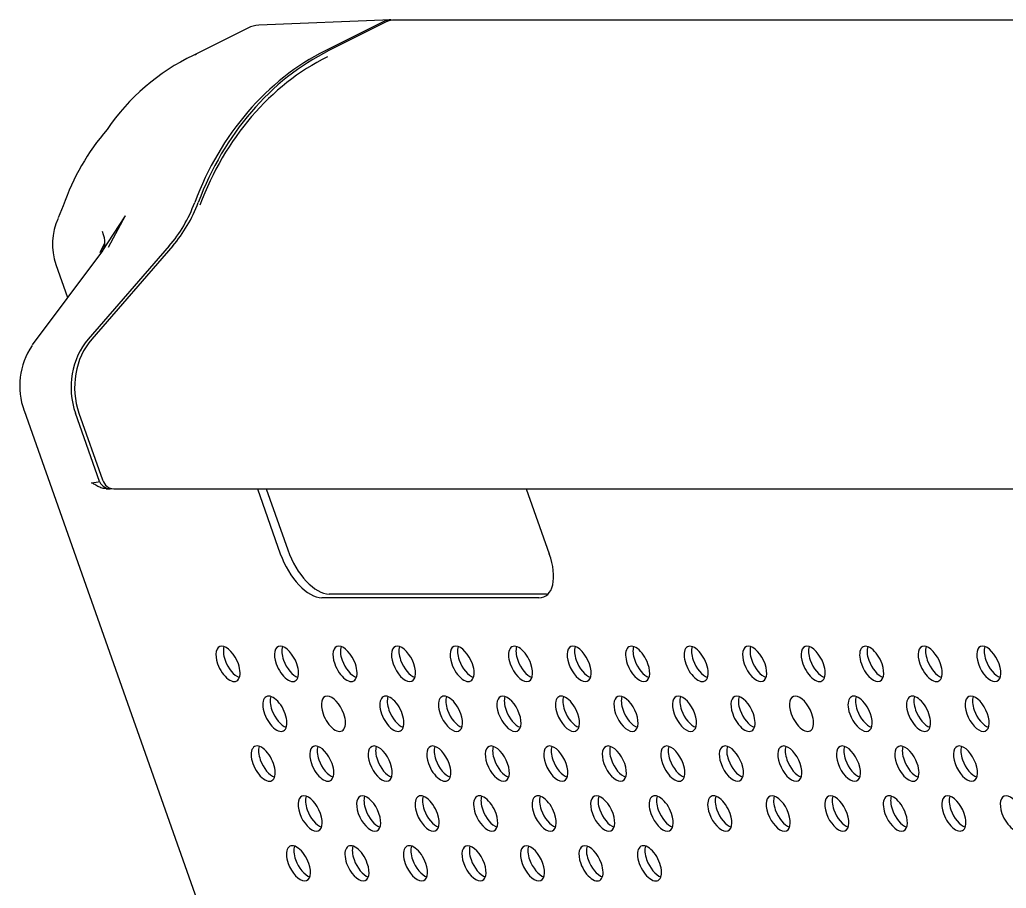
# Model space of a CAD drawing. Header units: millimetres. Extents: x -6176 to 11988, y -1403 to 10916.
# Drawn here: x -5467.7 to -5364.6, y 6418.4 to 6509.3 of the extents above; entities that cross this region are included whole.
import ezdxf

# ---------------------------------------------------------------- set-up
doc = ezdxf.new("R2010")
doc.units = ezdxf.units.MM

# ---------------------------------------------------------------- blocks, each defined once
blk = doc.blocks.new('A$C17CA5FEC')
at = {"color": 0, "linetype": 'Continuous'}
for p, q in [((0.1809570727062706, 1.094723483987764), (0.1671168826363285, 1.094147268995584)), ((0.1801127255322754, 1.094502820482376), (0.1740628481523032, 1.091481045488763)), ((0.180380319142273, 1.094460558242645), (0.1744376084582981, 1.091492310555623)), ((0.3136998998277463, 1.094694664492636), (0.1813573957142722, 1.094694664492636)), ((0.1659619433003385, 1.093849386397778), (0.160253117866354, 1.090997959026936)), ((0.146661924154408, 1.075259010342052), (0.1461316397724133, 1.074003924022691)), ((0.1531235793483887, 1.074228988903997), (0.1506914123263954, 1.070464491971507)), ((0.1531234563163864, 1.074228766387023), (0.1513724317823915, 1.070917152770562)), ((0.150748904608399, 1.07055347826099), (0.1434067692624268, 1.060705549130944)), ((0.1577454411963686, 1.071067728124035), (0.1492687548184009, 1.061311983146879)), ((0.1581170345563621, 1.071076507774706), (0.1496403481784014, 1.061320762799369)), ((0.150959450178398, 1.070952874060822), (0.1511023660323971, 1.071100564226072)), ((0.1458778683824136, 1.069129214907662), (0.1471024885024121, 1.065662578583215)), ((0.1425566308684267, 1.053844739637498), (0.1656284902743366, 0.9885332649973861)), ((0.1504635679883961, 1.046418229714618), (0.1479358492924092, 1.053573658004098)), ((0.1483051153204045, 1.053568926075968), (0.1507706052023963, 1.046589654179115)), ((0.1511658017043942, 1.045670565481487), (0.1515549044043922, 1.045670565481487)), ((0.1519336441963901, 1.045670565481487), (0.2842761483098641, 1.045670565481487)), ((0.1669638559663298, 1.045670565481487), (0.1693651973383226, 1.038872884231751)), ((0.167876023350324, 1.045670565481487), (0.1701405566663183, 1.039260158433535)), ((0.1950988118682133, 1.045670565481487), (0.1975001532402061, 1.038872884231751)), ((0.1964233299722125, 1.034263061315869), (0.1736989425123028, 1.034263061315869)), ((0.1971986893002082, 1.034650335517654), (0.1744743018402986, 1.034650335517654))]:
    blk.add_line(p, q, dxfattribs=at)
for centre, radius, start, end in [((0.1672354352943302, 1.091299735804569), 0.002849999999988803, 92.38404469934308, 116.5410765724553), ((0.1701225383083198, 1.070409097821539), 0.02283214106376463, 115.6110687686774, 145.8091544203585), ((0.1699683587923175, 1.067201033112724), 0.02466010730927592, 139.4292102148267, 160.9276620753593), ((0.1518884896503891, 1.071255715181906), 0.006358829080800069, 154.9575428468477, 199.5870736284636), ((0.1496574512944022, 1.056423887857818), 0.007550774756943671, 146.0494283924045, 200.0898471221396)]:
    blk.add_arc(centre, radius, start, end, dxfattribs=at)
for centre, major_axis, ratio, start_param, end_param in [((0.1810404165002737, 1.091874484931395), (-1.74398331822983e-06, -0.002850743735765579), 0.8408030113, 3.17709854187692, 3.539734572073002), ((0.1813573957142722, 1.091694664493843), (-1.167042362482332e-15, -0.002999999999989553), 0.8409860231999998, 3.141592653589793, 3.539265892704781), ((0.1615266098603527, 1.088448308435545), (0.001273491993630999, -0.002549650592157849), 0.498835248, 2.914861065656797, 3.141590811803859), ((0.1841129865902644, 1.063031263867742), (-2.96093310953554e-15, 0.03085778145442615), 0.8409860231999999, 0.3976732391145413, 1.151361150563036), ((0.1844917263802586, 1.063031263867742), (7.741710314565207e-16, 0.03086999999987386), 0.8409860231999999, 0.3976732391146666, 1.151361150562246), ((0.1841129865902644, 1.063031263867742), (-1.41664032441202e-16, 0.0301699999998784), 0.8409860232, 0.3976732391146709, 1.151361150562068), ((0.1492340830784045, 1.081524243592867), (-3.923407854407289e-15, -0.01455221854539539), 0.8409860231999997, 0.7690793039392532, 1.151361150560047), ((0.1496128228683986, 1.081524243592867), (7.9611122213847e-15, -0.01453999999994981), 0.8409860231999998, 0.7690793039383679, 1.151361150561145), ((0.1533616444223824, 1.05628371822786), (1.240945705487202e-15, 0.006997781454524317), 0.8409860231999998, 0.7690793039392508, 1.968469565909665), ((0.1537403842123837, 1.05628371822786), (1.391851850693914e-15, 0.007009999999967357), 0.8409860231999999, 0.7690793039394196, 1.968469565909231), ((0.1519336441963901, 1.047170565481792), (9.68356468750781e-16, 0.001499999999995053), 0.8409860232, 1.968469565913886, 3.141592653589659), ((0.1054379554205767, 1.047170565481792), (0.04533527851638862, -0.0005963300631175002), 0.0303597688, 6.056604443037092, 6.166636432253601), ((0.1515549044043922, 1.047170565481792), (-7.450199535141573e-17, 0.001499999999994054), 0.8409860231999999, 2.096194111553814, 3.292214607527777), ((0.1728458408883071, 1.039260158433535), (-0.002234196480054037, 0.004473071214313038), 0.4988352479999999, 1.326611453548455, 2.897407780343221), ((0.1720704815583076, 1.038872884231751), (-0.002234196480054062, 0.004473071214312925), 0.498835248, 1.326611453548548, 2.897407780343281), ((0.1947948690182173, 1.038872884231751), (-0.002234196480050114, 0.00447307121430671), 0.498835248, 2.897407780342931, 4.468204107138471), ((0.1955702283482168, 1.039260158433535), (-0.002234196480055951, 0.004473071214314814), 0.498835248, 2.897407780343269, 2.966962321815248), ((0.1638936841723435, 1.027348326939318), (0.000893678592021555, -0.001789228485725326), 0.498835248, 1.326611453548647, 4.46820410713844), ((0.1646690435003393, 1.027735601141103), (0.0008936785920217054, -0.001789228485725214), 0.4988352479999999, 3.590920568623469, 4.468204107138392), ((0.1700150435903183, 1.027348326939318), (0.0008936785920215308, -0.001789228485725105), 0.498835248, 1.326611453548602, 4.468204107138395), ((0.170790402918314, 1.027735601141103), (0.0008936785920216787, -0.001789228485725104), 0.498835248, 3.590920568698878, 4.468204107138108), ((0.176136403008293, 1.027348326939318), (0.0008936785920216575, -0.001789228485725105), 0.4988352479999998, 1.326611453548319, 4.468204107138112), ((0.1769117623362888, 1.027735601141103), (0.0008936785920216057, -0.001789228485725437), 0.4988352479999999, 3.590920568767712, 4.468204107138456), ((0.1822577624262678, 1.027348326939318), (0.0008936785920216525, -0.001789228485725215), 0.498835248, 1.326611453548606, 4.468204107138399), ((0.1830331217542636, 1.027735601141103), (0.0008936785920217778, -0.00178922848572466), 0.4988352479999999, 3.590920568734742, 4.468204107138255), ((0.1883791218422459, 1.027348326939318), (0.0008936785920217055, -0.001789228485725104), 0.498835248, 1.326611453548311, 4.468204107138103), ((0.1891544811722383, 1.027735601141103), (0.0008936785920215544, -0.001789228485725104), 0.498835248, 3.590920568677772, 4.468204107138392), ((0.1945004812602207, 1.027348326939318), (0.0008936785920217525, -0.001789228485725326), 0.4988352479999999, 1.326611453548614, 4.468204107138408), ((0.1952758405882165, 1.027735601141103), (0.0008936785920217286, -0.001789228485725326), 0.498835248, 3.590920568655794, 4.468204107138411), ((0.2006218406781954, 1.027348326939318), (0.0008936785920216079, -0.001789228485725105), 0.498835248, 1.326611453549113, 4.468204107138382), ((0.2013972000061912, 1.027735601141103), (0.0008936785920216536, -0.001789228485724993), 0.498835248, 3.590920568702855, 4.468204107138087), ((0.2067432000961702, 1.027348326939318), (0.0008936785920217054, -0.001789228485725214), 0.4988352479999999, 1.326611453548336, 4.468204107138392), ((0.207518559424166, 1.027735601141103), (0.0008936785920217787, -0.001789228485725326), 0.4988352479999999, 3.590920568690936, 4.468204107138141), ((0.212864559514145, 1.027348326939318), (0.0008936785920218263, -0.001789228485725216), 0.498835248, 1.326611453548315, 4.46820410713837), ((0.2136399188421407, 1.027735601141103), (0.0008936785920216544, -0.001789228485725103), 0.498835248, 3.590920568760352, 4.468204107138112), ((0.2189859189321197, 1.027348326939318), (0.0008936785920217286, -0.001789228485725326), 0.498835248, 1.326611453549142, 4.468204107138411), ((0.2197612782601155, 1.027735601141103), (0.0008936785920219761, -0.001789228485724993), 0.498835248, 3.590914197159035, 4.468204107138296), ((0.2251072783501016, 1.027348326939318), (0.0008936785920215799, -0.001789228485725213), 0.4988352479999999, 1.32661145354888, 4.468204107138148), ((0.2258826376780974, 1.027735601141103), (0.0008936785920217054, -0.001789228485725214), 0.4988352479999999, 3.590914197297383, 4.468204107138392), ((0.2312286377660726, 1.027348326939318), (0.0008936785920217054, -0.001789228485725326), 0.498835248, 1.32661145354836, 4.468204107138154), ((0.2320039970960721, 1.027735601141103), (0.0008936785920215552, -0.001789228485725215), 0.4988352479999999, 3.590926976106032, 4.468204107138154), ((0.2373499971840474, 1.027348326939318), (0.0008936785920216552, -0.001789228485725326), 0.498835248, 1.326611453549154, 4.468204107138424), ((0.2381253565120502, 1.027735601141103), (0.0008936785920217531, -0.001789228485724771), 0.498835248, 3.590920568632973, 4.468204107137759), ((0.2434713566020221, 1.027348326939318), (0.0008936785920217028, -0.001789228485724771), 0.4988352479999999, 1.326611453548499, 4.468204107137768), ((0.244246715930025, 1.027735601141103), (0.0008936785920216539, -0.001789228485725104), 0.4988352479999998, 3.590920568704142, 4.468204107138374), ((0.1638936841723435, 1.027348326939318), (-0.0008936785920215565, 0.001789228485725104), 0.498835248, 1.326611453548597, 4.468204107138392), ((0.1646690435003393, 1.027735601141103), (-0.0008936785920215811, 0.001789228485724994), 0.4988352479999999, 1.326611453548307, 2.692264738558625), ((0.1700150435903183, 1.027348326939318), (-0.0008936785920219014, 0.001789228485725215), 0.498835248, 1.326611453548303, 4.468204107138357), ((0.170790402918314, 1.027735601141103), (-0.0008936785920216311, 0.001789228485725215), 0.4988352479999999, 1.326611453548348, 2.692264738525064), ((0.176136403008293, 1.027348326939318), (-0.0008936785920216787, 0.001789228485725104), 0.498835248, 1.326611453548315, 4.46820410713837), ((0.1769117623362888, 1.027735601141103), (-0.0008936785920215558, 0.001789228485725104), 0.4988352480000001, 1.326611453548336, 2.692264738515261), ((0.1822577624262678, 1.027348326939318), (-0.0008936785920216815, 0.001789228485725215), 0.4988352479999999, 1.326611453548339, 4.468204107138132), ((0.1830331217542636, 1.027735601141103), (-0.0008936785920217275, 0.001789228485725437), 0.4988352480000001, 1.326611453548643, 2.692264738494982), ((0.1883791218422459, 1.027348326939318), (-0.0008936785920214335, 0.001789228485724882), 0.4988352479999999, 1.326611453548569, 4.468204107138884), ((0.1891544811722383, 1.027735601141103), (-0.0008936785920216544, 0.001789228485725103), 0.498835248, 1.326611453548319, 2.692264738540933), ((0.1945004812602207, 1.027348326939318), (-0.0008936785920216785, 0.001789228485725215), 0.498835248, 1.326611453548602, 4.468204107138393), ((0.1952758405882165, 1.027735601141103), (-0.0008936785920217041, 0.001789228485725104), 0.498835248, 1.326611453548311, 2.692264738484155), ((0.2006218406781954, 1.027348326939318), (-0.0008936785920218038, 0.001789228485725215), 0.498835248, 1.326611453548581, 4.468204107138112), ((0.2013972000061912, 1.027735601141103), (-0.0008936785920215317, 0.001789228485725215), 0.498835248, 1.326611453548364, 2.692264738548531), ((0.2067432000961702, 1.027348326939318), (-0.0008936785920217802, 0.001789228485724771), 0.498835248, 1.326611453548224, 4.468204107138017), ((0.207518559424166, 1.027735601141103), (-0.0008936785920217289, 0.001789228485725105), 0.4988352479999999, 1.326611453548569, 2.692264756375248), ((0.212864559514145, 1.027348326939318), (-0.0008936785920216057, 0.001789228485725104), 0.498835248, 1.326611453548589, 4.468204107138645), ((0.2136399188421407, 1.027735601141103), (-0.0008936785920217806, 0.001789228485725216), 0.498835248, 1.326611453548061, 2.692264738492786), ((0.2189859189321197, 1.027348326939318), (-0.000893678592021604, 0.001789228485725105), 0.498835248, 1.32661145354859, 4.468204107138383), ((0.2197612782601155, 1.027735601141103), (-0.0008936785920214804, 0.001789228485725215), 0.498835248, 1.326611453548635, 2.692258425198992), ((0.2251072783501016, 1.027348326939318), (-0.0008936785920217297, 0.001789228485724771), 0.498835248, 1.326611453548495, 4.46820410713855), ((0.2258826376780974, 1.027735601141103), (-0.000893678592021655, 0.001789228485725215), 0.498835248, 1.326611453548606, 2.692264738530313), ((0.2312286377660726, 1.027348326939318), (-0.0008936785920216317, 0.001789228485725104), 0.498835248, 1.326611453548585, 4.468204107138378), ((0.2320039970960721, 1.027735601141103), (-0.0008936785920216057, 0.001789228485725104), 0.498835248, 1.326611453548589, 2.692264756330872), ((0.2373499971840474, 1.027348326939318), (-0.0008936785920215564, 0.001789228485725214), 0.498835248, 1.326611453548622, 4.468204107138677), ((0.2381253565120502, 1.027735601141103), (-0.0008936785920217051, 0.001789228485725437), 0.4988352480000001, 1.326611453548647, 2.692271087310311), ((0.2434713566020221, 1.027348326939318), (-0.000893678592021655, 0.001789228485725215), 0.498835248, 1.326611453548344, 4.468204107138137), ((0.244246715930025, 1.027735601141103), (-0.0008936785920217528, 0.001789228485725105), 0.4988352479999999, 1.326611453548303, 2.692264738491141), ((0.1687967571323199, 1.022132907670311), (0.0008936785920217054, -0.001789228485725214), 0.4988352479999999, 1.326611453548597, 4.468204107138392), ((0.1695721164623194, 1.022520181872096), (0.0008936785920216791, -0.001789228485725215), 0.498835248, 3.590920568585405, 4.468204107138393), ((0.1749181165503018, 1.022132907670311), (0.0008936785920217795, -0.001789228485724771), 0.498835248, 1.326611453548748, 4.468204107137755), ((0.1810394759682765, 1.022132907670311), (0.0008936785920217041, -0.001789228485725327), 0.498835248, 1.326611453548622, 4.468204107138416), ((0.1818148352962723, 1.022520181872096), (0.0008936785920216291, -0.001789228485725215), 0.498835248, 3.590920568666193, 4.468204107138141), ((0.1871608353862513, 1.022132907670311), (0.0008936785920216054, -0.001789228485725215), 0.498835248, 1.326611453548614, 4.468204107138408), ((0.1879361947142471, 1.022520181872096), (0.0008936785920216057, -0.001789228485725104), 0.498835248, 3.590920568700617, 4.468204107138382), ((0.193282194804226, 1.022132907670311), (0.0008936785920216804, -0.001789228485725326), 0.498835248, 1.326611453548626, 4.468204107138419), ((0.1940575541322218, 1.022520181872096), (0.0008936785920216301, -0.001789228485725104), 0.498835248, 3.590933176752306, 4.468204107138378), ((0.1994035542222008, 1.022132907670311), (0.0008936785920217023, -0.001789228485725325), 0.498835248, 1.326611453548622, 4.468204107138416), ((0.2001789135501966, 1.022520181872096), (0.0008936785920217028, -0.001789228485724994), 0.4988352479999999, 3.590907995872602, 4.468204107138341), ((0.2055249136401756, 1.022132907670311), (0.00089367859202163, -0.001789228485725215), 0.498835248, 1.326611453548348, 4.468204107138141), ((0.2063002729681713, 1.022520181872096), (0.0008936785920213557, -0.001789228485725326), 0.498835248, 3.590907995882818, 4.468204107138735), ((0.2116462730561537, 1.022132907670311), (0.0008936785920218522, -0.001789228485724993), 0.498835248, 1.326611453548523, 4.468204107137792), ((0.2124216323861461, 1.022520181872096), (0.0008936785920217525, -0.001789228485725326), 0.4988352479999999, 3.590926881551342, 4.468204107138408), ((0.2177676324741284, 1.022132907670311), (0.0008936785920216565, -0.001789228485725215), 0.498835248, 1.326611453548605, 4.468204107138137), ((0.2185429918041208, 1.022520181872096), (0.0008936785920215578, -0.001789228485725104), 0.4988352480000001, 3.590926881595562, 4.468204107138392), ((0.2238889918921032, 1.022132907670311), (0.0008936785920216535, -0.001789228485725215), 0.4988352479999999, 1.326611453548606, 4.468204107138399), ((0.230010351310078, 1.022132907670311), (0.0008936785920215553, -0.001789228485725104), 0.498835248, 1.326611453548598, 4.468204107138392), ((0.2307857106380737, 1.022520181872096), (0.0008936785920215539, -0.001789228485725214), 0.498835248, 3.590920586434014, 4.468204107138416), ((0.2361317107280527, 1.022132907670311), (0.0008936785920216552, -0.001789228485725326), 0.498835248, 1.326611453548368, 4.468204107138424), ((0.2369070700560485, 1.022520181872096), (0.0008936785920216576, -0.001789228485725215), 0.498835248, 3.590914291229383, 4.468204107138137), ((0.2422530701460275, 1.022132907670311), (0.0008936785920216044, -0.001789228485725215), 0.498835248, 1.326611453549138, 4.468204107138408), ((0.2430284294740233, 1.022520181872096), (0.0008936785920216527, -0.001789228485725104), 0.4988352479999998, 3.590914291096939, 4.468204107138375), ((0.1687967571323199, 1.022132907670311), (-0.0008936785920216046, 0.001789228485725215), 0.498835248, 1.326611453548614, 4.468204107138408), ((0.1695721164623194, 1.022520181872096), (-0.0008936785920216311, 0.001789228485725215), 0.4988352479999999, 1.326611453548348, 2.692264738401044), ((0.1749181165503018, 1.022132907670311), (-0.0008936785920216044, 0.001789228485725215), 0.498835248, 1.326611453548614, 4.468204107138408), ((0.1810394759682765, 1.022132907670311), (-0.0008936785920216054, 0.001789228485725215), 0.498835248, 1.326611453548352, 4.468204107138146), ((0.1818148352962723, 1.022520181872096), (-0.0008936785920219008, 0.00178922848572488), 0.498835248, 1.326611453547966, 2.692264738483615), ((0.1871608353862513, 1.022132907670311), (-0.0008936785920216815, 0.001789228485725215), 0.4988352479999999, 1.326611453548339, 4.468204107138132), ((0.1879361947142471, 1.022520181872096), (-0.0008936785920216054, 0.001789228485725215), 0.498835248, 1.326611453548614, 2.692264738454881), ((0.193282194804226, 1.022132907670311), (-0.0008936785920216803, 0.001789228485725215), 0.498835248, 1.326611453548601, 4.468204107138393), ((0.1940575541322218, 1.022520181872096), (-0.0008936785920216539, 0.001789228485725104), 0.4988352479999998, 1.326611453548581, 2.692270993353422), ((0.1994035542222008, 1.022132907670311), (-0.0008936785920215296, 0.001789228485725215), 0.498835248, 1.326611453548627, 4.468204107138419), ((0.2001789135501966, 1.022520181872096), (-0.0008936785920216804, 0.001789228485725326), 0.498835248, 1.326611453548626, 2.692258518611808), ((0.2055249136401756, 1.022132907670311), (-0.0008936785920216544, 0.001789228485725103), 0.498835248, 1.326611453548319, 4.468204107138112), ((0.2063002729681713, 1.022520181872096), (-0.00089367859202163, 0.001789228485725215), 0.498835248, 1.32661145354861, 2.69227099324278), ((0.2116462730561537, 1.022132907670311), (-0.0008936785920216054, 0.001789228485725215), 0.498835248, 1.326611453548614, 4.468204107138146), ((0.2124216323861461, 1.022520181872096), (-0.0008936785920216309, 0.001789228485724993), 0.4988352479999999, 1.32661145354856, 2.692264738425209), ((0.2177676324741284, 1.022132907670311), (-0.0008936785920217041, 0.001789228485725327), 0.498835248, 1.32661145354836, 4.468204107138678), ((0.2185429918041208, 1.022520181872096), (-0.0008936785920217559, 0.001789228485725215), 0.498835248, 1.326611453548065, 2.692277230760681), ((0.2238889918921032, 1.022132907670311), (-0.0008936785920216539, 0.001789228485725104), 0.4988352479999998, 1.326611453548319, 4.468204107138114), ((0.230010351310078, 1.022132907670311), (-0.0008936785920217041, 0.001789228485725104), 0.498835248, 1.326611453548311, 4.468204107138103), ((0.2307857106380737, 1.022520181872096), (-0.0008936785920218523, 0.001789228485725437), 0.498835248, 1.32661145354836, 2.692270993316743), ((0.2361317107280527, 1.022132907670311), (-0.0008936785920216062, 0.001789228485725104), 0.498835248, 1.326611453548327, 4.468204107138122), ((0.2369070700560485, 1.022520181872096), (-0.0008936785920217553, 0.00178922848572477), 0.498835248, 1.326611453548228, 2.692264738413022), ((0.2422530701460275, 1.022132907670311), (-0.0008936785920214095, 0.001789228485725437), 0.498835248, 1.326611453548958, 4.468204107138488), ((0.2430284294740233, 1.022520181872096), (-0.0008936785920216057, 0.001789228485725104), 0.498835248, 1.326611453548589, 2.692264738449707), ((0.1675784706763253, 1.016917488397667), (0.0008936785920216046, -0.001789228485725215), 0.498835248, 1.326611453548614, 4.468204107138408), ((0.1683538300043281, 1.017304762599451), (0.00089367859202178, -0.001789228485724882), 0.498835248, 3.590920586249286, 4.468204107138567), ((0.1736998300943, 1.016917488397667), (0.0008936785920216295, -0.001789228485725215), 0.4988352479999999, 1.32661145354861, 4.468204107138403), ((0.1744751894223029, 1.017304762599451), (0.0008936785920209603, -0.001789228485724327), 0.4988352479999999, 3.590920586027192, 4.468204107138841), ((0.1798211895122819, 1.016917488397667), (0.0008936785920216535, -0.001789228485724993), 0.4988352479999999, 1.326611453548557, 4.46820410713835), ((0.1805965488402776, 1.017304762599451), (0.0008936785920216057, -0.001789228485725104), 0.498835248, 3.59092058615638, 4.468204107138906), ((0.1859425489302566, 1.016917488397667), (0.0008936785920213833, -0.001789228485725437), 0.498835248, 1.326611453548962, 4.468204107138755), ((0.1867179082582524, 1.017304762599451), (0.00089367859202173, -0.001789228485724993), 0.4988352479999999, 3.590914384438634, 4.468204107138861), ((0.1920639083482314, 1.016917488397667), (0.0008936785920215805, -0.001789228485724993), 0.498835248, 1.326611453548569, 4.468204107138361), ((0.1928392676762272, 1.017304762599451), (0.0008936785920214805, -0.001789228485724993), 0.498835248, 3.590932989611533, 4.468204107139164), ((0.1981852677642024, 1.016917488397667), (0.0008936785920220273, -0.001789228485725104), 0.498835248, 1.326611453548781, 4.46820410713805), ((0.1989606270942019, 1.017304762599451), (0.0008936785920217041, -0.001789228485725215), 0.4988352479999999, 3.590932989516968, 4.468204107139177), ((0.2043066271821843, 1.016917488397667), (0.0008936785920216544, -0.001789228485725103), 0.498835248, 1.326611453548581, 4.468204107138374), ((0.2050819865121767, 1.017304762599451), (0.0008936785920217761, -0.001789228485724771), 0.498835248, 3.590914384468278, 4.468204107139328), ((0.210427986600159, 1.016917488397667), (0.0008936785920216304, -0.001789228485725326), 0.498835248, 1.326611453548897, 4.468204107138165), ((0.2112033459281548, 1.017304762599451), (0.0008936785920217532, -0.001789228485725547), 0.498835248, 3.590926787905982, 4.46820410713898), ((0.2165493460181338, 1.016917488397667), (0.0008936785920216544, -0.001789228485725326), 0.498835248, 1.326611453548631, 4.468204107138162), ((0.2173247053461296, 1.017304762599451), (0.0008936785920214556, -0.001789228485725104), 0.4988352479999999, 3.590895779171667, 4.468204107139455), ((0.2226707054361086, 1.016917488397667), (0.0008936785920216802, -0.001789228485725105), 0.498835248, 1.326611453548577, 4.468204107138369), ((0.2234460647641043, 1.017304762599451), (0.0008936785920219018, -0.001789228485724881), 0.498835248, 3.590920586023897, 4.468204107139331), ((0.2287920648540833, 1.016917488397667), (0.0008936785920216551, -0.001789228485725437), 0.498835248, 1.326611453548655, 4.468204107138448), ((0.2295674241820791, 1.017304762599451), (0.0008936785920216785, -0.001789228485725215), 0.498835248, 3.590920586051122, 4.468204107138657), ((0.2349134242720581, 1.016917488397667), (0.0008936785920217531, -0.001789228485724771), 0.498835248, 1.326611453548752, 4.468204107138021), ((0.2356887836000539, 1.017304762599451), (0.0008936785920218024, -0.001789228485724993), 0.4988352480000001, 3.590926787761971, 4.468204107139111), ((0.2410347836880362, 1.016917488397667), (0.0008936785920213583, -0.001789228485725215), 0.4988352480000001, 1.326611453548655, 4.468204107138448), ((0.2418101430180286, 1.017304762599451), (0.0008936785920219523, -0.001789228485725104), 0.498835248, 3.590914384448172, 4.468204107138586), ((0.1675784706763253, 1.016917488397667), (-0.0008936785920216054, 0.001789228485725215), 0.498835248, 1.326611453548352, 4.468204107138146), ((0.1683538300043281, 1.017304762599451), (-0.0008936785920215314, 0.001789228485725215), 0.498835248, 1.32661145354915, 2.692264755799651), ((0.1736998300943, 1.016917488397667), (-0.0008936785920213806, 0.001789228485723883), 0.498835248, 1.326611453548355, 4.468204107138409), ((0.1744751894223029, 1.017304762599451), (-0.000893678592021507, 0.001789228485725105), 0.4988352479999999, 1.326611453549392, 2.692264755739503), ((0.1798211895122819, 1.016917488397667), (-0.0008936785920216803, 0.001789228485725215), 0.498835248, 1.326611453548601, 4.468204107138393), ((0.1805965488402776, 1.017304762599451), (-0.000893678592021135, 0.001789228485724327), 0.4988352479999998, 1.326611453549019, 2.692258611322896), ((0.1859425489302566, 1.016917488397667), (-0.0008936785920217041, 0.001789228485725327), 0.498835248, 1.32661145354836, 4.468204107138154), ((0.1867179082582524, 1.017304762599451), (-0.000893678592021507, 0.001789228485725105), 0.4988352479999999, 1.326611453549392, 2.692277044383355), ((0.1920639083482314, 1.016917488397667), (-0.0008936785920216291, 0.001789228485725215), 0.498835248, 1.326611453548348, 4.468204107138141), ((0.1928392676762272, 1.017304762599451), (-0.0008936785920216304, 0.001789228485725326), 0.498835248, 1.326611453549159, 2.692252467062049), ((0.1981852677642024, 1.016917488397667), (-0.0008936785920216316, 0.001789228485725215), 0.4988352479999999, 1.32661145354861, 4.468204107138139), ((0.1989606270942019, 1.017304762599451), (-0.0008936785920216291, 0.001789228485725215), 0.498835248, 1.326611453549396, 2.692252467120056), ((0.2043066271821843, 1.016917488397667), (-0.0008936785920215081, 0.001789228485725104), 0.4988352479999999, 1.326611453548606, 4.468204107138399), ((0.2050819865121767, 1.017304762599451), (-0.0008936785920215805, 0.001789228485725326), 0.498835248, 1.326611453548905, 2.692264755734591), ((0.210427986600159, 1.016917488397667), (-0.0008936785920216304, 0.00178922848572477), 0.498835248, 1.326611453547987, 4.468204107138828), ((0.2112033459281548, 1.017304762599451), (-0.0008936785920216544, 0.001789228485725103), 0.498835248, 1.326611453549367, 2.692258611478684), ((0.2165493460181338, 1.016917488397667), (-0.0008936785920215817, 0.001789228485725105), 0.498835248, 1.326611453548332, 4.468204107138124), ((0.2173247053461296, 1.017304762599451), (-0.00089367859202163, 0.001789228485725215), 0.498835248, 1.326611453548872, 2.692277044435831), ((0.2226707054361086, 1.016917488397667), (-0.00089367859202163, 0.001789228485725215), 0.498835248, 1.32661145354861, 4.468204107138141), ((0.2234460647641043, 1.017304762599451), (-0.0008936785920215317, 0.001789228485725215), 0.498835248, 1.32661145354915, 2.692277044435314), ((0.2287920648540833, 1.016917488397667), (-0.0008936785920216544, 0.001789228485725103), 0.498835248, 1.326611453548319, 4.468204107138112), ((0.2295674241820791, 1.017304762599451), (-0.0008936785920217286, 0.001789228485725326), 0.498835248, 1.326611453549142, 2.692264755701729), ((0.2349134242720581, 1.016917488397667), (-0.0008936785920215565, 0.001789228485725104), 0.498835248, 1.326611453548597, 4.468204107138392), ((0.2356887836000539, 1.017304762599451), (-0.0008936785920216054, 0.001789228485725215), 0.498835248, 1.326611453549138, 2.692270900043207), ((0.2410347836880362, 1.016917488397667), (-0.0008936785920217042, 0.001789228485725437), 0.498835248, 1.326611453548647, 4.46820410713844), ((0.2418101430180286, 1.017304762599451), (-0.0008936785920216057, 0.001789228485725104), 0.498835248, 1.326611453549375, 2.692264755690295), ((0.1724815436383054, 1.011702069126841), (0.0008936785920216048, -0.001789228485725437), 0.498835248, 1.326611453548402, 4.468204107138193), ((0.1732569029663082, 1.012089343326807), (0.000893678592021955, -0.001789228485724881), 0.498835248, 3.590920568648946, 4.468204107138011), ((0.1786029030542835, 1.011702069126841), (0.0008936785920216802, -0.001789228485725105), 0.498835248, 1.326611453548315, 4.468204107138108), ((0.179378262384283, 1.012089343326807), (0.0008936785920214804, -0.001789228485725215), 0.498835248, 3.590920568589455, 4.468204107138427), ((0.1847242624722583, 1.011702069126841), (0.0008936785920220755, -0.001789228485725992), 0.498835248, 1.326611453548447, 4.468204107138241), ((0.1854996218022578, 1.012089343326807), (0.0008936785920210839, -0.001789228485724437), 0.4988352479999999, 3.590920568680478, 4.468204107138058), ((0.190845621890233, 1.011702069126841), (0.000893678592021803, -0.001789228485725437), 0.498835248, 1.326611453548368, 4.468204107138162), ((0.1916209812182288, 1.012089343326807), (0.0008936785920213808, -0.001789228485724105), 0.498835248, 3.590920568727042, 4.468204107138197), ((0.1969669813082078, 1.011702069126841), (0.0008936785920214804, -0.001789228485725215), 0.498835248, 1.326611453548635, 4.46820410713869), ((0.1977423406362107, 1.012089343326807), (0.0008936785920209845, -0.001789228485724216), 0.498835248, 3.590920568727064, 4.468204107138027), ((0.2030883407261896, 1.011702069126841), (0.0008936785920216786, -0.001789228485724993), 0.4988352479999999, 1.326611453548552, 4.468204107138344), ((0.2038637000541854, 1.012089343326807), (0.0008936785920210587, -0.001789228485724438), 0.498835248, 3.590920568726142, 4.468204107138063), ((0.2092097001441644, 1.011702069126841), (0.0008936785920215552, -0.001789228485725215), 0.4988352479999999, 1.326611453548622, 4.468204107138416), ((0.2099850594721602, 1.012089343326807), (0.0008936785920213556, -0.001789228485723883), 0.4988352479999999, 3.590920568672353, 4.468204107138152), ((0.2153310595621392, 1.011702069126841), (0.0008936785920214069, -0.001789228485725105), 0.4988352479999999, 1.326611453548622, 4.468204107138416), ((0.2161064188901349, 1.012089343326807), (0.0008936785920219511, -0.001789228485725437), 0.4988352479999999, 3.59092669481185, 4.468204107138399), ((0.2214524189781102, 1.011702069126841), (0.0008936785920215316, -0.001789228485725104), 0.4988352480000001, 1.326611453548602, 4.468204107138393), ((0.2222277783081097, 1.012089343326807), (0.0008936785920214318, -0.001789228485725215), 0.498835248, 3.590920568636871, 4.468204107138174), ((0.2275737783960849, 1.011702069126841), (0.0008936785920215052, -0.001789228485725215), 0.498835248, 1.326611453548631, 4.468204107138424), ((0.2283491377260845, 1.012089343326807), (0.0008936785920216287, -0.001789228485724771), 0.4988352479999999, 3.590920568623575, 4.468204107138828), ((0.2336951378140597, 1.011702069126841), (0.0008936785920217028, -0.001789228485725215), 0.4988352479999999, 1.326611453548336, 4.468204107138654), ((0.2344704971420626, 1.012089343326807), (0.0008936785920217535, -0.001789228485725326), 0.4988352479999999, 3.590920568743041, 4.468204107138146), ((0.2398164972320416, 1.011702069126841), (0.000893678592021754, -0.001789228485725215), 0.498835248, 1.326611453548589, 4.46820410713812), ((0.2405918565600373, 1.012089343326807), (0.000893678592021655, -0.001789228485725215), 0.498835248, 3.590920568720652, 4.468204107138399), ((0.2459378566500163, 1.011702069126841), (0.000893678592021655, -0.001789228485725215), 0.498835248, 1.326611453548344, 4.468204107138137), ((0.1724815436383054, 1.011702069126841), (-0.0008936785920216542, 0.001789228485725215), 0.498835248, 1.326611453548344, 4.468204107138137), ((0.1732569029663082, 1.012089343326807), (-0.0008936785920217051, 0.001789228485725104), 0.498835248, 1.326611453548573, 2.692264738515159), ((0.1786029030542835, 1.011702069126841), (-0.0008936785920216796, 0.001789228485724882), 0.498835248, 1.326611453548789, 4.468204107137796), ((0.179378262384283, 1.012089343326807), (-0.0008936785920216054, 0.001789228485725215), 0.498835248, 1.326611453548614, 2.692264738565445), ((0.1847242624722583, 1.011702069126841), (-0.0008936785920216804, 0.001789228485725326), 0.498835248, 1.326611453548626, 4.468204107138419), ((0.1854996218022578, 1.012089343326807), (-0.0008936785920218023, 0.001789228485725215), 0.498835248, 1.326611453548319, 2.692264738390982), ((0.190845621890233, 1.011702069126841), (-0.000893678592022052, 0.001789228485725881), 0.498835248, 1.326611453548164, 4.468204107137957), ((0.1916209812182288, 1.012089343326807), (-0.0008936785920216815, 0.001789228485725215), 0.4988352479999999, 1.326611453548339, 2.692264738479984), ((0.1969669813082078, 1.011702069126841), (-0.0008936785920222252, 0.001789228485725659), 0.498835248, 1.32661145354861, 4.468204107138402), ((0.1977423406362107, 1.012089343326807), (-0.0008936785920216803, 0.001789228485725215), 0.498835248, 1.32661145354834, 2.692264738393404), ((0.2030883407261896, 1.011702069126841), (-0.0008936785920211593, 0.001789228485724549), 0.498835248, 1.326611453548278, 4.468204107138071), ((0.2038637000541854, 1.012089343326807), (-0.0008936785920221754, 0.001789228485726215), 0.4988352479999999, 1.326611453548479, 2.6922647385619), ((0.2092097001441644, 1.011702069126841), (-0.000893678592021184, 0.001789228485724216), 0.4988352479999999, 1.3266114535482, 4.468204107137993), ((0.2099850594721602, 1.012089343326807), (-0.0008936785920215817, 0.001789228485725105), 0.498835248, 1.326611453548331, 2.692264738509393), ((0.2153310595621392, 1.011702069126841), (-0.0008936785920218037, 0.001789228485724993), 0.4988352480000001, 1.326611453548793, 4.468204107138061), ((0.2161064188901349, 1.012089343326807), (-0.0008936785920216536, 0.001789228485724993), 0.498835248, 1.326611453548294, 2.69226473856969), ((0.2214524189781102, 1.011702069126841), (-0.0008936785920215316, 0.001789228485725104), 0.4988352480000001, 1.326611453548602, 4.468204107138393), ((0.2222277783081097, 1.012089343326807), (-0.0008936785920216818, 0.001789228485724993), 0.498835248, 1.326611453548552, 2.69226473855212), ((0.2275737783960849, 1.011702069126841), (-0.0008936785920216053, 0.001789228485725326), 0.498835248, 1.326611453548377, 4.46820410713817), ((0.2283491377260845, 1.012089343326807), (-0.0008936785920216535, 0.001789228485725215), 0.4988352479999999, 1.326611453548606, 2.692264738463038), ((0.2336951378140597, 1.011702069126841), (-0.0008936785920218037, 0.001789228485724993), 0.4988352480000001, 1.326611453548532, 4.468204107138061), ((0.2344704971420626, 1.012089343326807), (-0.0008936785920216785, 0.001789228485725215), 0.498835248, 1.326611453548602, 2.69227080750523), ((0.2398164972320416, 1.011702069126841), (-0.0008936785920217054, 0.001789228485725214), 0.4988352479999999, 1.326611453548597, 4.468204107138392), ((0.2405918565600373, 1.012089343326807), (-0.0008936785920216525, 0.001789228485725215), 0.498835248, 1.326611453548606, 2.692264738508084), ((0.2459378566500163, 1.011702069126841), (-0.0008936785920218038, 0.001789228485725215), 0.498835248, 1.326611453548057, 4.468204107138112), ((0.1712632571803141, 1.006486649856015), (0.0008936785920217054, -0.001789228485725326), 0.498835248, 1.326611453548622, 4.468204107138416), ((0.1720386165103136, 1.0068739240578), (0.0008936785920217051, -0.001789228485725104), 0.498835248, 3.590908552041475, 4.468204107138103), ((0.1773846165982889, 1.006486649856015), (0.0008936785920215299, -0.001789228485725215), 0.498835248, 1.326611453548364, 4.468204107138158), ((0.1781599759262846, 1.0068739240578), (0.000893678592021803, -0.001789228485725437), 0.498835248, 3.590911560362051, 4.468204107138162), ((0.1835059760162636, 1.006486649856015), (0.0008936785920218049, -0.001789228485724882), 0.498835248, 1.326611453548245, 4.468204107138299), ((0.1842813353442594, 1.0068739240578), (0.0008936785920217054, -0.001789228485725214), 0.4988352479999999, 3.590920568662114, 4.468204107138128), ((0.1896273354342384, 1.006486649856015), (0.0008936785920216535, -0.001789228485725215), 0.4988352479999999, 1.32661145354913, 4.468204107138399), ((0.1904026947622341, 1.0068739240578), (0.00089367859202163, -0.001789228485725215), 0.498835248, 3.590926602504371, 4.468204107138403), ((0.1957486948522131, 1.006486649856015), (0.0008936785920218038, -0.001789228485725215), 0.498835248, 1.326611453548319, 4.46820410713785), ((0.1965240541802089, 1.0068739240578), (0.0008936785920219046, -0.001789228485724882), 0.4988352479999999, 3.590926602490039, 4.468204107138021), ((0.2018700542701879, 1.006486649856015), (0.0008936785920218781, -0.001789228485725105), 0.4988352479999999, 1.326611453548282, 4.468204107137813), ((0.2026454135981837, 1.0068739240578), (0.0008936785920217064, -0.001789228485724993), 0.4988352479999999, 3.590926602538119, 4.468204107138601), ((0.207991413686166, 1.006486649856015), (0.0008936785920217536, -0.001789228485724993), 0.4988352480000001, 1.326611453548278, 4.468204107138332), ((0.2087667730161655, 1.0068739240578), (0.0008936785920216787, -0.001789228485725104), 0.498835248, 3.590908551650339, 4.468204107138108), ((0.1712632571803141, 1.006486649856015), (-0.0008936785920216539, 0.001789228485725104), 0.4988352479999998, 1.326611453548581, 4.468204107138374), ((0.1720386165103136, 1.0068739240578), (-0.000893678592021555, 0.001789228485725104), 0.498835248, 1.326611453548598, 2.692276676055766), ((0.1773846165982889, 1.006486649856015), (-0.0008936785920216541, 0.001789228485725437), 0.4988352479999999, 1.326611453548394, 4.468204107138186), ((0.1781599759262846, 1.0068739240578), (-0.0008936785920215817, 0.001789228485724993), 0.498835248, 1.326611453548569, 2.692264755186715), ((0.1835059760162636, 1.006486649856015), (-0.0008936785920215316, 0.001789228485725104), 0.4988352480000001, 1.326611453548602, 4.468204107138393), ((0.1842813353442594, 1.0068739240578), (-0.0008936785920215552, 0.001789228485725215), 0.4988352479999999, 1.32661145354836, 2.692264738497036), ((0.1896273354342384, 1.006486649856015), (-0.0008936785920217303, 0.001789228485725216), 0.498835248, 1.326611453548331, 4.468204107138124), ((0.1904026947622341, 1.0068739240578), (-0.0008936785920218304, 0.001789228485724882), 0.4988352479999999, 1.32661145354824, 2.692276675932321), ((0.1957486948522131, 1.006486649856015), (-0.0008936785920216317, 0.001789228485725104), 0.498835248, 1.326611453548323, 4.468204107138116), ((0.1965240541802089, 1.0068739240578), (-0.0008936785920217054, 0.001789228485725326), 0.498835248, 1.326611453548622, 2.6922528346024), ((0.2018700542701879, 1.006486649856015), (-0.0008936785920215797, 0.001789228485725104), 0.498835248, 1.326611453548594, 4.468204107138648), ((0.2026454135981837, 1.0068739240578), (-0.0008936785920215552, 0.001789228485725215), 0.4988352479999999, 1.326611453548622, 2.692264755228087), ((0.207991413686166, 1.006486649856015), (-0.0008936785920216539, 0.001789228485725104), 0.4988352479999998, 1.326611453548319, 4.468204107138114), ((0.2087667730161655, 1.0068739240578), (-0.0008936785920215559, 0.001789228485725437), 0.4988352479999999, 1.32661145354841, 2.692258794856701)]:
    blk.add_ellipse(centre, major_axis=major_axis, ratio=ratio, start_param=start_param, end_param=end_param, dxfattribs=at)
for points, knots in [([(0.1506913487610859, 1.070464520100359), (0.1507876031381059, 1.070577647604296), (0.1508682210465082, 1.070705865135096), (0.1509817306085779, 1.070998925359163), (0.1510159204673158, 1.071162500824357), (0.151039613255449, 1.071699324053043), (0.1509493706688048, 1.072119003507396), (0.1507509901302697, 1.072566854387333)], [0, 0, 0, 0, 0.250000000000032, 0.250000000000032, 0.500000000000064, 0.500000000000064, 1, 1, 1, 1]), ([(0.1511711070977526, 1.045670622243051), (0.1510651046835889, 1.045670771316509), (0.1509523396406678, 1.04568465248849), (0.1506845246805995, 1.04574407297514), (0.1505290555546352, 1.045799263358276), (0.1502369096904843, 1.045932174789414), (0.1500963162160005, 1.046012239879929), (0.1498995422624816, 1.046135896502165), (0.1498355623070893, 1.046178472073734), (0.1497131301357797, 1.04625265602408), (0.1496517496645353, 1.046285172584248), (0.1496104056441041, 1.046280280294013)], [0.06780216113396499, 0.06780216113396499, 0.06780216113396499, 0.06780216113396499, 0.2499999999999213, 0.2499999999999213, 0.4999999999998427, 0.4999999999998427, 0.749999999999764, 0.749999999999764, 0.8749999999998821, 0.8749999999998821, 1, 1, 1, 1])]:
    blk.add_open_spline(points, degree=3, knots=knots, dxfattribs=at)
blk.add_open_spline([(0.1505256132476021, 1.070371351992435), (0.1506628416788303, 1.070701636084777), (0.1508328330262287, 1.071026726081982), (0.1510253493982745, 1.071382602032827)], degree=3, dxfattribs=at)

msp = doc.modelspace()

# ---------------------------------------------------------------- block references
at = {"color": 0, "xscale": 1000, "yscale": 1000, "zscale": 1000}
msp.add_blockref('A$C17CA5FEC', (-5609.855921383573, 5414.52818458071), dxfattribs=at)

doc.saveas('drawing.dxf')
